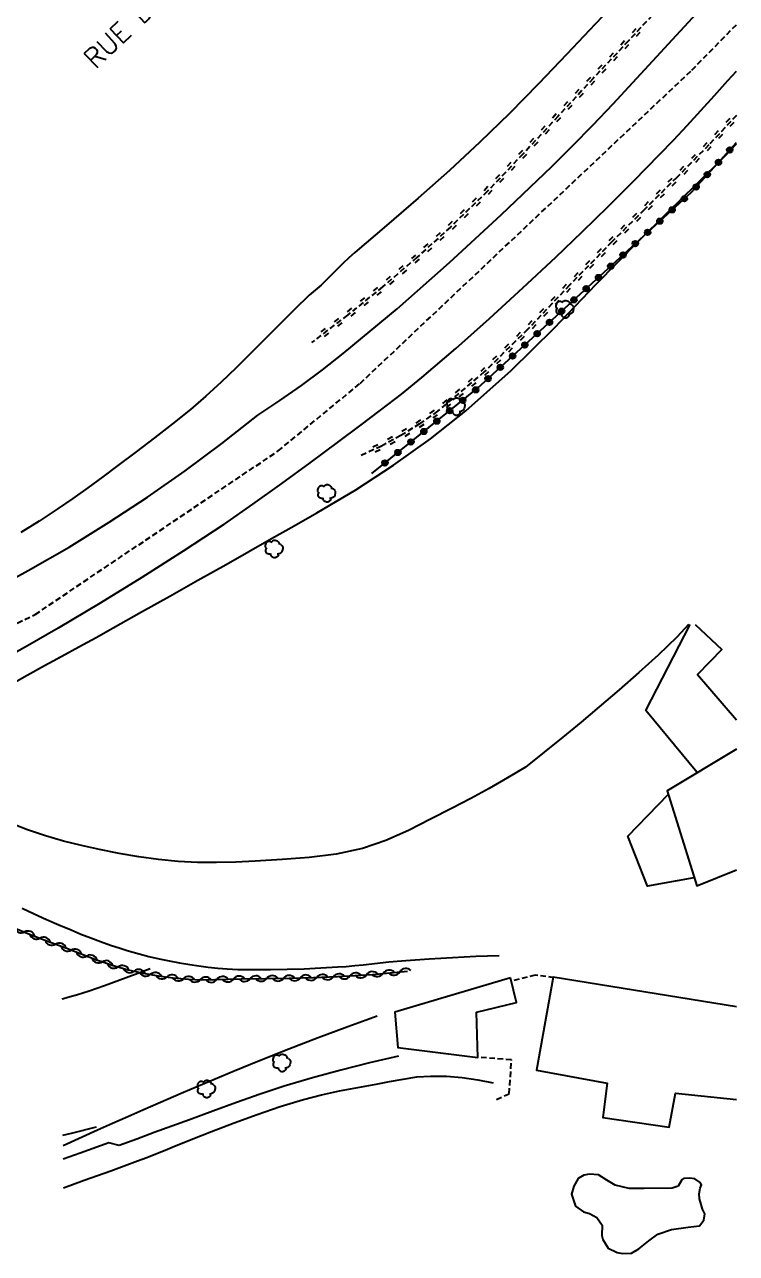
# Model space of a CAD drawing. Header units: millimetres. Extents: x 182998 to 184000, y 151998 to 153001.
# Drawn here: x 183935.9 to 184000, y 152051.5 to 152162.3 of the extents above; entities that cross this region are included whole.
import ezdxf
from ezdxf.enums import TextEntityAlignment as Align

# ---------------------------------------------------------------- set-up
doc = ezdxf.new("R2010")
doc.units = ezdxf.units.MM
doc.linetypes.add('DASHED', pattern=[0.75, 0.5, -0.25])
doc.layers.get('0').update_dxf_attribs({"linetype": 'CONTINUOUS'})
for name, color, linetype in [('W0001', 6, 'DASHED'), ('W0008', 7, 'CONTINUOUS'), ('W0017', 7, 'CONTINUOUS'), ('W0101', 7, 'CONTINUOUS'), ('W0104', 1, 'CONTINUOUS'), ('W0112', 1, 'DASHED'), ('W0211', 2, 'CONTINUOUS'), ('W0214', 2, 'CONTINUOUS'), ('W0220', 5, 'DASHED'), ('W0300', 7, 'CONTINUOUS'), ('W0310', 3, 'CONTINUOUS'), ('W0323', 7, 'CONTINUOUS'), ('W0515', 5, 'CONTINUOUS'), ('W0989', 7, 'CONTINUOUS')]:
    doc.layers.add(name, color=color, linetype=linetype)
doc.styles.get("Standard").update_dxf_attribs({"font": 'romans.shx', "width": 0.85})

# ---------------------------------------------------------------- blocks, each defined once
blk = doc.blocks.new('T300')
for p, q in [((-0.8, 0.51), (-0.86, 0.34)), ((-0.86, 0.34), (-0.86, 0.17)), ((-0.86, 0.17), (-0.74, 0.06)), ((-0.69, 0.63), (-0.8, 0.51)), ((-0.8, -0.06), (-0.74, 0.06)), ((-0.74, 0.06), (-0.69, 0.11)), ((-0.57, 0.69), (-0.69, 0.63)), ((-0.46, 0.69), (-0.57, 0.69)), ((-0.29, 0.63), (-0.46, 0.69)), ((-0.29, 0.63), (-0.17, 0.74)), ((-0.23, 0.57), (-0.29, 0.63)), ((-0.17, 0.74), (-0.06, 0.8)), ((-0.06, 0.8), (0.06, 0.8)), ((0.06, 0.8), (0.23, 0.74)), ((0.23, 0.74), (0.34, 0.63)), ((0.34, 0.63), (0.4, 0.51)), ((0.46, 0.46), (0.34, 0.46)), ((0.4, 0.51), (0.4, 0.46)), ((0.57, 0.4), (0.46, 0.46)), ((0.57, 0.4), (0.69, 0.29)), ((0.69, 0.29), (0.74, 0.17)), ((0.74, 0.06), (0.69, -0.17)), ((0.74, 0.17), (0.74, 0.06)), ((-0.8, -0.17), (-0.8, -0.06)), ((-0.8, -0.23), (-0.8, -0.17)), ((-0.74, -0.34), (-0.8, -0.23)), ((-0.69, -0.4), (-0.74, -0.34)), ((-0.51, -0.46), (-0.69, -0.4)), ((-0.4, -0.46), (-0.51, -0.46)), ((-0.4, -0.46), (-0.34, -0.46)), ((-0.34, -0.46), (-0.34, -0.4)), ((-0.34, -0.51), (-0.34, -0.46)), ((-0.29, -0.63), (-0.34, -0.51)), ((-0.17, -0.74), (-0.29, -0.63)), ((-0.06, -0.8), (-0.17, -0.74)), ((0.06, -0.8), (-0.06, -0.8)), ((0.17, -0.74), (0.06, -0.8)), ((0.23, -0.69), (0.17, -0.74)), ((0.29, -0.46), (0.23, -0.46)), ((0.29, -0.63), (0.23, -0.69)), ((0.46, -0.4), (0.29, -0.46)), ((0.34, -0.51), (0.29, -0.63)), ((0.34, -0.51), (0.34, -0.46)), ((0.57, -0.34), (0.46, -0.4)), ((0.63, -0.29), (0.57, -0.34)), ((0.69, -0.17), (0.63, -0.29))]:
    blk.add_line(p, q)
blk = doc.blocks.new('t310o')
at = {"color": 0, "linetype": 'Continuous'}
for centre, start, end in [((-0.5, 0.38), 216.8699, 323.1304), ((0.5, -0.37), 36.8699, 143.1303)]:
    blk.add_arc(centre, 0.625, start, end, dxfattribs=at)
blk = doc.blocks.new('t323o')
at = {"color": 0, "linetype": 'Continuous'}
for radius in [0.25, 0.15]:
    blk.add_circle((0, 0), radius, dxfattribs=at)
blk = doc.blocks.new('t220o')
at = {"color": 0, "linetype": 'Continuous'}
for p, q in [((-0.25, 0.25), (0.25, 0.25)), ((-0.25, -0.25), (0.25, -0.25))]:
    blk.add_line(p, q, dxfattribs=at)

msp = doc.modelspace()

# ---------------------------------------------------------------- linework, layer by layer
at = {"layer": 'W0001'}
msp.add_lwpolyline([(183901.75, 152092.26), (183903.73, 152093.1), (183920.35, 152101.19), (183936.83, 152109.1), (183958.72, 152123.84), (183966.1, 152129.93), (183995.98, 152158.16), (184000, 152162.26)], dxfattribs=at)
at = {"layer": 'W0008'}
for points in [[(183956.9, 152127.07), (183958.87, 152128.38), (183960.82, 152129.75), (183962.72, 152131.16), (183964.59, 152132.62), (183969.44, 152136.66), (183974.17, 152140.83), (183978.81, 152145.11), (183983.36, 152149.48), (183985.23, 152151.33), (183987.07, 152153.22), (183988.89, 152155.13), (183990.68, 152157.06), (183992.47, 152159), (183994.25, 152160.93), (183996.04, 152162.87), (183997.85, 152164.79), (183999.32, 152166.34), (184000, 152167.06)], [(183953.84, 152117.22), (183956.44, 152119.05), (183959.04, 152120.91), (183961.61, 152122.78), (183964.18, 152124.68), (183966.07, 152126.09), (183967.95, 152127.52), (183969.82, 152128.96), (183971.65, 152130.45), (183974.74, 152133.09), (183977.77, 152135.79), (183980.76, 152138.54), (183983.72, 152141.31), (183986.1, 152143.58), (183988.45, 152145.88), (183990.77, 152148.2), (183993.06, 152150.55), (183994.32, 152151.86), (183995.56, 152153.19), (183996.79, 152154.53), (183998.02, 152155.88), (183999.24, 152157.22), (184000, 152158.06)], [(183932.48, 152111.02), (183936.21, 152113.06), (183939.89, 152115.18), (183943.51, 152117.41), (183946.95, 152119.69), (183950.34, 152122.06), (183953.65, 152124.52), (183956.9, 152127.07)], [(183953.84, 152117.22), (183950.15, 152114.8), (183946.44, 152112.44), (183942.69, 152110.13), (183938.9, 152107.87), (183936.13, 152106.27), (183933.33, 152104.7)]]:
    msp.add_lwpolyline(points, dxfattribs=at)
at = {"layer": 'W0017'}
for points in [[(183935.65, 152082.63), (183936.74, 152082.11), (183937.85, 152081.61), (183938.97, 152081.13), (183940.08, 152080.67), (183940.96, 152080.3), (183941.84, 152079.95), (183942.73, 152079.61), (183943.62, 152079.29), (183944.48, 152079.01), (183945.13, 152078.81), (183946.2, 152078.5), (183947.07, 152078.28), (183947.99, 152078.07), (183948.91, 152077.88), (183949.83, 152077.7), (183950.75, 152077.55), (183951.59, 152077.42), (183952.43, 152077.32), (183953.28, 152077.22), (183954.12, 152077.16), (183955.1, 152077.11), (183956.07, 152077.09), (183957.05, 152077.09), (183958.02, 152077.1), (183959.54, 152077.13), (183961.06, 152077.17), (183962.57, 152077.24), (183964.09, 152077.33), (183964.85, 152077.38), (183965.62, 152077.45), (183966.38, 152077.53), (183967.15, 152077.61), (183967.91, 152077.7), (183968.68, 152077.78), (183969.44, 152077.85), (183970.21, 152077.92), (183972.31, 152078.06), (183974.42, 152078.19), (183976.52, 152078.29), (183978.63, 152078.37)], [(183969.56, 152069.3), (183966.96, 152068.7), (183964.38, 152068.04), (183961.81, 152067.33), (183959.26, 152066.57), (183957.11, 152065.87), (183954.97, 152065.11), (183952.85, 152064.32), (183950.72, 152063.54), (183949.14, 152062.97), (183947.56, 152062.4), (183945.99, 152061.82), (183944.41, 152061.24)], [(183939.38, 152057.43), (183941.26, 152058.1), (183943.65, 152058.95), (183946.04, 152059.84), (183946.88, 152060.16), (183947.71, 152060.49), (183948.54, 152060.83), (183949.38, 152061.17), (183950.21, 152061.51), (183951.04, 152061.85), (183951.88, 152062.18), (183952.72, 152062.5), (183954.77, 152063.27), (183956.83, 152064.04), (183958.9, 152064.76), (183961, 152065.39), (183962.62, 152065.81), (183964.25, 152066.16), (183965.9, 152066.47), (183967.54, 152066.77), (183968.76, 152067), (183969.98, 152067.23), (183971.21, 152067.42), (183972.45, 152067.5), (183973.88, 152067.48), (183975.29, 152067.37), (183976.7, 152067.17), (183978.1, 152066.88)], [(183943.48, 152061.49), (183940.88, 152060.55), (183939.35, 152060)], [(183944.41, 152061.24), (183943.48, 152061.49)]]:
    msp.add_lwpolyline(points, dxfattribs=at)
at = {"layer": 'W0101'}
for points in [[(184000, 152096.95), (183993.75, 152093.21), (183996.45, 152084.63), (184000, 152086.08)], [(184000, 152073.74), (183983.48, 152076.41), (183981.99, 152068.03), (183988.37, 152066.87), (183987.98, 152063.77), (183993.95, 152062.89), (183994.5, 152065.94), (184000, 152065.38)]]:
    msp.add_lwpolyline(points, dxfattribs=at)
at = {"layer": 'W0104'}
for points in [[(183996.45, 152094.89), (183991.83, 152100.44), (183995.83, 152108.21)], [(183996.28, 152108.21), (183998.7, 152105.94), (183996.5, 152103.68), (184000, 152099.6)], [(183996.15, 152085.35), (183992, 152084.6), (183990.21, 152089.11), (183993.86, 152092.88)]]:
    msp.add_lwpolyline(points, dxfattribs=at)
msp.add_lwpolyline([(183979.65, 152076.36), (183969.24, 152073.25), (183969.51, 152070.06), (183976.71, 152069.16), (183976.58, 152073.25), (183980.2, 152074.13)], close=True, dxfattribs=at)
at = {"layer": 'W0112'}
for points in [[(183983.59, 152076.36), (183981.88, 152076.6), (183979.82, 152076.08)], [(183978.39, 152065.39), (183979.54, 152065.91), (183979.74, 152068.96), (183976.85, 152069.18)]]:
    msp.add_lwpolyline(points, dxfattribs=at)
at = {"layer": 'W0211'}
for points in [[(183995.44, 152171), (183993.41, 152168.82), (183991.38, 152166.64), (183989.34, 152164.47), (183987.29, 152162.31), (183984.73, 152159.62), (183982.16, 152156.93), (183979.56, 152154.27), (183976.9, 152151.67), (183974.15, 152149.12), (183971.34, 152146.62), (183968.49, 152144.16), (183965.63, 152141.72), (183965.1, 152141.26), (183964.59, 152140.77), (183964.09, 152140.28), (183963.59, 152139.78), (183963.1, 152139.28), (183962.59, 152138.79), (183962.06, 152138.32), (183961.51, 152137.87)], [(183962.2, 152118.26), (183965.71, 152120.33), (183969.12, 152122.56), (183972.44, 152124.94), (183975.64, 152127.46), (183979.72, 152131.08), (183983.59, 152134.92), (183987.36, 152138.86), (183991.17, 152142.74), (183993.77, 152145.3), (183996.39, 152147.85), (183998.98, 152150.44), (184000, 152151.53)], [(183961.51, 152137.87), (183960.18, 152136.58), (183958.86, 152135.27), (183957.56, 152133.96), (183956.25, 152132.64), (183954.93, 152131.33), (183953.59, 152130.04), (183952.22, 152128.79), (183950.81, 152127.58), (183949.21, 152126.28), (183947.58, 152125.01), (183945.94, 152123.76), (183944.29, 152122.52), (183942.94, 152121.52), (183941.58, 152120.52), (183940.21, 152119.54), (183938.82, 152118.59), (183937.19, 152117.52), (183935.55, 152116.48)], [(183934.57, 152102.77), (183936.11, 152103.63), (183937.66, 152104.49), (183939.22, 152105.34), (183940.77, 152106.18), (183942.33, 152107.03), (183943.87, 152107.9), (183946.41, 152109.33), (183948.96, 152110.76), (183951.5, 152112.19), (183954.03, 152113.62), (183956.08, 152114.78), (183958.12, 152115.94), (183960.16, 152117.1), (183962.2, 152118.26)], [(183995.68, 152108.2), (183995.36, 152107.83), (183995, 152107.44), (183994.63, 152107.06), (183992.94, 152105.43), (183991.2, 152103.86), (183989.43, 152102.32), (183987.65, 152100.79), (183986.01, 152099.4), (183984.35, 152098.03), (183982.68, 152096.68), (183980.99, 152095.35)], [(183938.93, 152105.18), (183939.22, 152105.34), (183940.77, 152106.18), (183942.33, 152107.03), (183943.87, 152107.9), (183943.87, 152107.9)], [(183980.99, 152095.35), (183979.37, 152094.37), (183977.73, 152093.42), (183976.07, 152092.51), (183974.39, 152091.64), (183972.43, 152090.64), (183970.46, 152089.64), (183968.43, 152088.73), (183966.33, 152088.02), (183963.94, 152087.5), (183961.51, 152087.19), (183959.07, 152087.01), (183956.65, 152086.87), (183954.92, 152086.78), (183953.18, 152086.74), (183951.45, 152086.75), (183949.71, 152086.84), (183947.93, 152087.01), (183946.16, 152087.26), (183944.39, 152087.56), (183942.64, 152087.91), (183941, 152088.27), (183939.37, 152088.68), (183937.75, 152089.15), (183936.15, 152089.68), (183934.9, 152090.16)], [(183947.19, 152077.16), (183945.83, 152076.64), (183944.46, 152076.13), (183943.09, 152075.64), (183941.71, 152075.16), (183941.14, 152074.98), (183940.55, 152074.8), (183939.97, 152074.64), (183939.39, 152074.47), (183939.22, 152074.42)], [(183967.65, 152072.89), (183964.99, 152071.92), (183962.33, 152070.93), (183959.68, 152069.92), (183957.04, 152068.88), (183954.75, 152067.94), (183952.47, 152066.98), (183950.19, 152066.01), (183947.92, 152065.03), (183946.54, 152064.43), (183945.18, 152063.83), (183943.81, 152063.23), (183942.44, 152062.61), (183939.34, 152061.21)]]:
    msp.add_lwpolyline(points, dxfattribs=at)
at = {"layer": 'W0214'}
msp.add_lwpolyline([(183939.33, 152062.18), (183940.11, 152062.36), (183942.36, 152062.92)], dxfattribs=at)
at = {"layer": 'W0220'}
for points in [[(183999.7, 152171), (183996.57, 152167.59), (183993.43, 152164.19), (183990.27, 152160.8), (183987.1, 152157.42), (183983.94, 152154.02), (183980.78, 152150.61), (183977.57, 152147.25), (183974.24, 152144.01), (183971.22, 152141.28), (183968.13, 152138.63), (183964.96, 152136.08), (183961.73, 152133.61)], [(184000, 152154.08), (183997.53, 152151.44), (183994.63, 152148.5), (183991.71, 152145.59), (183988.78, 152142.69), (183984.97, 152138.78), (183981.2, 152134.81), (183977.29, 152130.96), (183973.08, 152127.43), (183971.46, 152126.28), (183969.77, 152125.23), (183968.02, 152124.28), (183966.21, 152123.44)]]:
    msp.add_lwpolyline(points, dxfattribs=at)
at = {"layer": 'W0310'}
msp.add_lwpolyline([(183934.94, 152080.86), (183936.48, 152080.23), (183938.03, 152079.63), (183939.58, 152079.04), (183940.97, 152078.5), (183942.37, 152077.97), (183942.93, 152077.78), (183943.78, 152077.48), (183945.22, 152077.07), (183946.56, 152076.77), (183947.91, 152076.54), (183949.27, 152076.36), (183950.64, 152076.23), (183951.83, 152076.18), (183953.01, 152076.19), (183954.2, 152076.23), (183955.38, 152076.26), (183957.55, 152076.29), (183959.72, 152076.32), (183961.89, 152076.37), (183964.06, 152076.46), (183965.64, 152076.55), (183967.22, 152076.66), (183968.8, 152076.8), (183970.37, 152076.96)], dxfattribs=at)
at = {"layer": 'W0323'}
msp.add_lwpolyline([(183967.17, 152121.82), (183976.66, 152129.46), (183995.95, 152147.17), (184000, 152151.64)], dxfattribs=at)
at = {"layer": 'W0515'}
msp.add_lwpolyline([(183991.7, 152057.36), (183990.35, 152057.36), (183989.08, 152057.67), (183988.34, 152058.11), (183987.57, 152058.6), (183986.77, 152058.66), (183986.25, 152058.55), (183985.76, 152058.27), (183985.37, 152057.58), (183985.15, 152056.84), (183985.51, 152055.77), (183986.23, 152055.25), (183986.77, 152055.11), (183987.43, 152054.75), (183987.9, 152054.06), (183987.87, 152053.13), (183987.96, 152052.75), (183988.45, 152051.98), (183989.25, 152051.59), (183989.74, 152051.51), (183990.54, 152051.54), (183991.2, 152051.92), (183992.11, 152052.64), (183992.93, 152053.24), (183994.14, 152053.68), (183995.65, 152053.87), (183996.67, 152054.01), (183997.06, 152054.51), (183997.17, 152055.08), (183996.95, 152055.49), (183996.84, 152055.91), (183996.67, 152056.43), (183996.64, 152056.87), (183996.75, 152057.39), (183996.86, 152057.69), (183996.75, 152057.91), (183996.26, 152058.24), (183995.79, 152058.3), (183995.3, 152058.27), (183995.08, 152058.13), (183994.75, 152057.58), (183994.2, 152057.39)], close=True, dxfattribs=at)

# ---------------------------------------------------------------- block references
at = {"layer": 'W0220'}
for p, rotation in [((183990.96, 152161.54), 227.0296738084348), ((183989.93, 152160.44), 226.8218605601047), ((183988.91, 152159.35), 226.8218605601047), ((183987.88, 152158.25), 226.8218605601047), ((183986.86, 152157.16), 227.0472173507394), ((183985.83, 152156.06), 227.0472173507394), ((183984.81, 152154.96), 227.0472173507394), ((183983.79, 152153.86), 227.2357787366137), ((183999.41, 152153.45), 226.8448432735463), ((183982.77, 152152.76), 227.2357787366137), ((183998.38, 152152.35), 226.8448432735463), ((183981.75, 152151.66), 227.2357787366137), ((183997.35, 152151.26), 225.5110182599876), ((183980.73, 152150.56), 226.2955091508371), ((183996.3, 152150.19), 225.5110182599876), ((183979.7, 152149.48), 226.2955091508371), ((183995.25, 152149.12), 225.5110182599876), ((183978.66, 152148.39), 226.2955091508371), ((183994.19, 152148.06), 224.8081857361126), ((183977.62, 152147.31), 226.2955091508371), ((183993.13, 152147), 224.8081857361126), ((183976.55, 152146.26), 224.2285286360095), ((183992.06, 152145.94), 224.8081857361126), ((183975.48, 152145.21), 224.2285286360095), ((183991, 152144.89), 224.7368426884545), ((183974.4, 152144.17), 224.2285286360095), ((183989.93, 152143.83), 224.7368426884545), ((183972.18, 152142.15), 222.1516116234919), ((183973.3, 152143.15), 222.1516116234919), ((183988.87, 152142.78), 224.7368426884545), ((183971.07, 152141.15), 220.5316830191036), ((183987.82, 152141.7), 225.754537717828), ((183969.93, 152140.17), 220.5316830191036), ((183986.77, 152140.63), 225.754537717828), ((183968.79, 152139.2), 220.5316830191036), ((183985.73, 152139.55), 225.754537717828), ((183967.64, 152138.23), 218.9117499781207), ((183984.68, 152138.48), 226.4804028416592), ((183966.47, 152137.29), 218.9117499781207), ((183983.65, 152137.39), 226.4804028416592), ((183965.3, 152136.35), 218.9117499781207), ((183982.62, 152136.3), 226.4804028416592), ((183962.92, 152134.52), 217.291812501186), ((183964.12, 152135.43), 217.291812501186), ((183981.58, 152135.21), 226.4804028416592), ((183980.53, 152134.15), 224.5486311101321), ((183979.46, 152133.1), 224.5486311101321), ((183978.39, 152132.04), 224.5486311101321), ((183976.18, 152130.02), 219.9830312979647), ((183977.32, 152130.99), 224.5486311101321), ((183975.03, 152129.06), 219.9830312979647), ((183973.88, 152128.1), 219.9830312979647), ((183972.7, 152127.16), 215.3937398016539), ((183970.21, 152125.5), 211.8757016433699), ((183971.48, 152126.29), 215.3937398016539), ((183968.91, 152124.76), 208.357662446427), ((183967.57, 152124.07), 204.8396222130784)]:
    msp.add_blockref('t220o', p, dxfattribs=dict(at, rotation=rotation))
at = {"layer": 'W0300'}
for p in [(183984.6, 152136.61), (183974.79, 152127.84), (183963.13, 152120.01), (183958.4, 152115), (183959.09, 152068.68), (183952.3, 152066.32)]:
    msp.add_blockref('T300', p, dxfattribs=at)
at = {"layer": 'W0310'}
for p, rotation in [((183935.88, 152080.48), 337.458614744211), ((183937.27, 152079.92), 338.8181388744851), ((183938.67, 152079.38), 339.2258886391875), ((183940.07, 152078.85), 339.0148299340605), ((183941.47, 152078.31), 339.2058515914521), ((183942.88, 152077.79), 340.8973710680345), ((183944.31, 152077.33), 344.0826745674451), ((183945.76, 152076.95), 347.3807686463638), ((183969.68, 152076.89), 5.805425303755755), ((183947.23, 152076.66), 350.0705792849339), ((183948.71, 152076.43), 352.5132285335017), ((183950.2, 152076.27), 354.7084511596584), ((183951.7, 152076.19), 357.5906966024242), ((183953.2, 152076.2), 1.828205862944315), ((183954.7, 152076.24), 1.393876862127425), ((183956.2, 152076.27), 0.7465364184290345), ((183957.7, 152076.29), 0.7959252246014081), ((183959.2, 152076.31), 0.7959252246014081), ((183960.7, 152076.34), 1.325395344044921), ((183962.2, 152076.38), 2.334730273382376), ((183963.7, 152076.44), 2.334730273382376), ((183965.19, 152076.52), 3.34830402545887), ((183966.69, 152076.62), 4.167347001642066), ((183968.18, 152076.75), 4.986387429685228)]:
    msp.add_blockref('t310o', p, dxfattribs=dict(at, rotation=rotation))
at = {"layer": 'W0323'}
for p, rotation in [((183999.4, 152150.97), 47.86535844880158), ((183998.39, 152149.86), 47.86535844880158), ((183997.38, 152148.75), 47.86535844880158), ((183996.38, 152147.64), 47.86535844880158), ((183995.31, 152146.58), 42.53556705532564), ((183994.21, 152145.57), 42.53556705532564), ((183993.1, 152144.55), 42.53556705532564), ((183992, 152143.54), 42.53556705532564), ((183990.89, 152142.53), 42.53556705532564), ((183989.79, 152141.51), 42.53556705532564), ((183988.68, 152140.5), 42.53556705532564), ((183987.58, 152139.48), 42.53556705532564), ((183986.47, 152138.47), 42.53556705532564), ((183985.37, 152137.46), 42.53556705532564), ((183984.26, 152136.44), 42.53556705532564), ((183982.05, 152134.41), 42.53556705532564), ((183983.16, 152135.43), 42.53556705532564), ((183980.94, 152133.4), 42.53556705532564), ((183979.84, 152132.39), 42.53556705532564), ((183978.73, 152131.37), 42.53556705532564), ((183977.63, 152130.36), 42.53556705532564), ((183976.52, 152129.35), 38.86471919520981), ((183975.35, 152128.41), 38.86471919520981), ((183974.18, 152127.47), 38.86471919520981), ((183971.84, 152125.59), 38.86471919520981), ((183973.01, 152126.53), 38.86471919520981), ((183970.68, 152124.65), 38.86471919520981), ((183969.51, 152123.7), 38.86471919520981), ((183968.34, 152122.76), 38.86471919520981)]:
    msp.add_blockref('t323o', p, dxfattribs=dict(at, rotation=rotation))

# ---------------------------------------------------------------- texts
at = {"layer": 'W0989'}
msp.add_text("RUE DE L'ABBAYE  ", height=1.75, rotation=43.5933, dxfattribs=at).set_placement((183950.01, 152166.8), align=Align.MIDDLE_CENTER)

doc.saveas('drawing.dxf')
